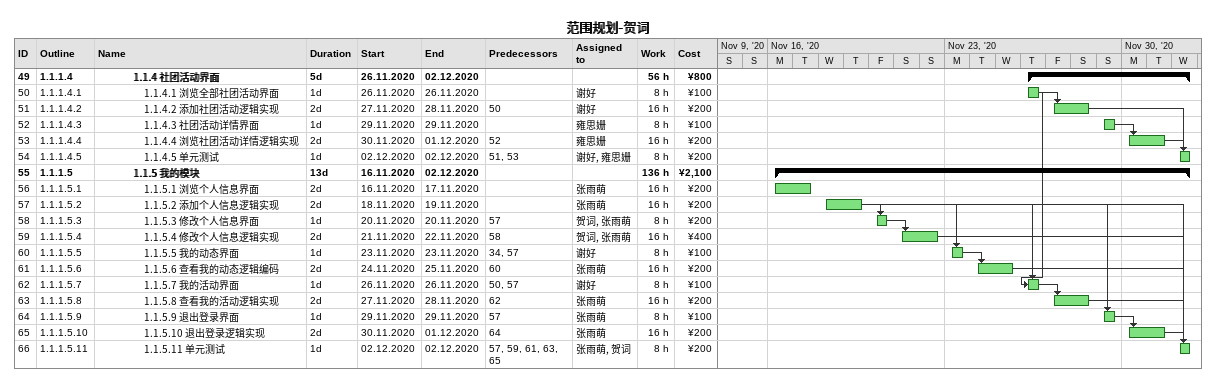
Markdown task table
范围规划-贺词

| ID | WBS | Task | Duration | Start | Finish | Predecessors | Resources | Work (h) | Cost (¥) |
|---|---|---|---|---|---|---|---|---|---|
| 49 | 1.1.1.4 | **1.1.4 社团活动界面** | 5d | 2020-11-26 | 2020-12-02 |  |  | 56 | 800 |
| 50 | 1.1.1.4.1 | 1.1.4.1 浏览全部社团活动界面 | 1d | 2020-11-26 | 2020-11-26 |  | 谢好 | 8 | 100 |
| 51 | 1.1.1.4.2 | 1.1.4.2 添加社团活动逻辑实现 | 2d | 2020-11-27 | 2020-11-28 | 50 | 谢好 | 16 | 200 |
| 52 | 1.1.1.4.3 | 1.1.4.3 社团活动详情界面 | 1d | 2020-11-29 | 2020-11-29 |  | 雍思姗 | 8 | 100 |
| 53 | 1.1.1.4.4 | 1.1.4.4 浏览社团活动详情逻辑实现 | 2d | 2020-11-30 | 2020-12-01 | 52 | 雍思姗 | 16 | 200 |
| 54 | 1.1.1.4.5 | 1.1.4.5 单元测试 | 1d | 2020-12-02 | 2020-12-02 | 51, 53 | 谢好, 雍思姗 | 8 | 200 |
| 55 | 1.1.1.5 | **1.1.5 我的模块** | 13d | 2020-11-16 | 2020-12-02 |  |  | 136 | 2100 |
| 56 | 1.1.1.5.1 | 1.1.5.1 浏览个人信息界面 | 2d | 2020-11-16 | 2020-11-17 |  | 张雨萌 | 16 | 200 |
| 57 | 1.1.1.5.2 | 1.1.5.2 添加个人信息逻辑实现 | 2d | 2020-11-18 | 2020-11-19 |  | 张雨萌 | 16 | 200 |
| 58 | 1.1.1.5.3 | 1.1.5.3 修改个人信息界面 | 1d | 2020-11-20 | 2020-11-20 | 57 | 贺词, 张雨萌 | 8 | 200 |
| 59 | 1.1.1.5.4 | 1.1.5.4 修改个人信息逻辑实现 | 2d | 2020-11-21 | 2020-11-22 | 58 | 贺词, 张雨萌 | 16 | 400 |
| 60 | 1.1.1.5.5 | 1.1.5.5 我的动态界面 | 1d | 2020-11-23 | 2020-11-23 | 34, 57 | 谢好 | 8 | 100 |
| 61 | 1.1.1.5.6 | 1.1.5.6 查看我的动态逻辑编码 | 2d | 2020-11-24 | 2020-11-25 | 60 | 张雨萌 | 16 | 200 |
| 62 | 1.1.1.5.7 | 1.1.5.7 我的活动界面 | 1d | 2020-11-26 | 2020-11-26 | 50, 57 | 谢好 | 8 | 100 |
| 63 | 1.1.1.5.8 | 1.1.5.8 查看我的活动逻辑实现 | 2d | 2020-11-27 | 2020-11-28 | 62 | 张雨萌 | 16 | 200 |
| 64 | 1.1.1.5.9 | 1.1.5.9 退出登录界面 | 1d | 2020-11-29 | 2020-11-29 | 57 | 张雨萌 | 8 | 100 |
| 65 | 1.1.1.5.10 | 1.1.5.10 退出登录逻辑实现 | 2d | 2020-11-30 | 2020-12-01 | 64 | 张雨萌 | 16 | 200 |
| 66 | 1.1.1.5.11 | 1.1.5.11 单元测试 | 1d | 2020-12-02 | 2020-12-02 | 57, 59, 61, 63, 65 | 张雨萌, 贺词 | 8 | 200 |
